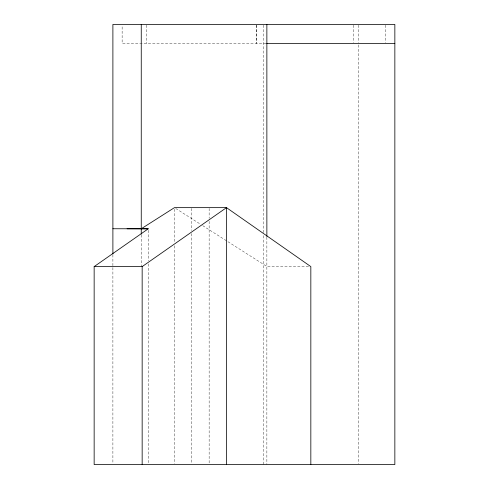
<?xml version="1.0" encoding="UTF-8"?>
<svg xmlns="http://www.w3.org/2000/svg" width="489" height="489" viewBox="0 0 489 489"><rect width="100%" height="100%" fill="white"/><g stroke="black" fill="none" stroke-linecap="round" stroke-linejoin="round"><path stroke-width="0.37" stroke-dasharray="2.44 1.83" d="M266.022 43.399L122.134 43.399L122.134 25.208M308.559 266.603L266.866 266.487L201.401 224.812M175.728 208.467L200.753 224.402M385.607 25.208L385.607 42.641M358.419 25.208L358.419 42.641M358.419 44.927L358.419 463.786M353.596 25.208L353.596 42.641M266.866 237.189L266.866 464.55M263.663 25.208L263.663 232.611M263.663 235.667L263.663 464.55M256.798 25.208L256.798 43.399M256.291 25.208L256.291 43.399M209.145 208.412L209.145 218.32M209.145 221.37L209.145 463.786M191.792 208.412L191.792 230.521M191.792 233.571L191.792 463.786M174.445 209.176L174.445 242.715M174.445 245.765L174.445 463.786M148.265 230.319L148.265 260.839M148.265 263.889L148.265 463.786M146.669 25.208L146.669 43.399M141.254 234.873L141.254 266.181M112.892 254.738L112.892 463.786"/><path stroke-width="0.73" d="M112.892 253.974L112.892 24.45L394.849 24.45L394.849 464.55L94.151 464.55L94.151 266.609L148.265 228.791L127.085 228.773M94.151 266.609L142.158 266.609L226.499 207.648L310.833 266.609L310.833 464.55M141.254 228.773L174.445 207.648L226.499 207.648L226.499 464.55M266.713 43.399L394.849 43.399M112.892 228.748L148.265 228.791M266.866 24.45L266.866 236.425M142.158 266.609L142.158 464.55M141.254 24.45L141.254 234.139"/></g></svg>
